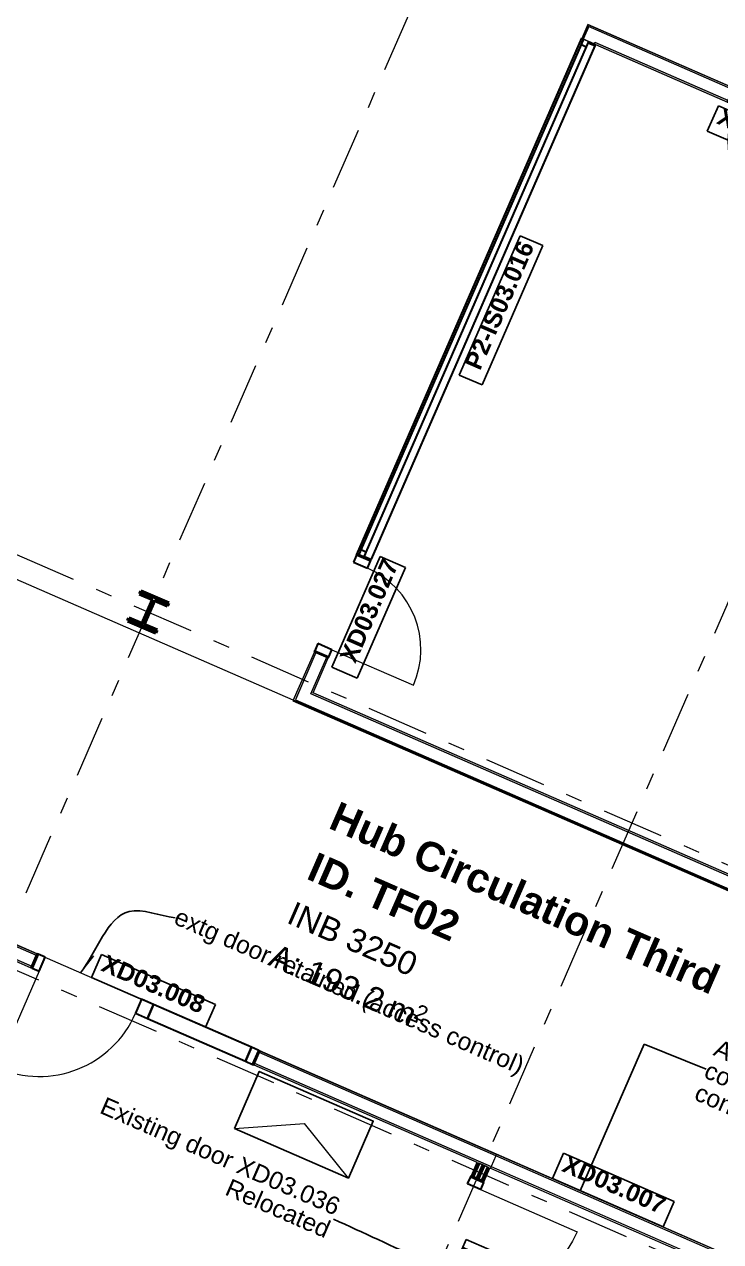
# Model space of a CAD drawing. Header units: millimetres. Extents: x -50172 to 90294, y -80883 to 25069.
# Drawn here: x 31646 to 37585, y -6247 to 4130 of the extents above; entities that cross this region are included whole.
import ezdxf
from ezdxf.enums import TextEntityAlignment as Align

# ---------------------------------------------------------------- set-up
doc = ezdxf.new("R2010")
doc.units = ezdxf.units.MM
doc.header["$MEASUREMENT"] = 0
doc.linetypes.add('Double Dashed', pattern=[1093.611073, 529.166651, -211.666656, 141.111112, -211.666656])
for name, color, linetype in [('A-05-M_Gross_Int_Circulation', 7, 'Continuous'), ('A-15-M_Column_Int', 7, 'Continuous'), ('A-15-MG_Structural_Grid', 7, 'Continuous'), ('A-25-M_Wall_Int', 7, 'Continuous'), ('ArchiCAD Door Markers', 7, 'Continuous'), ('ArchiCAD Doors', 7, 'Continuous'), ('ArchiCAD Window Markers', 7, 'Continuous'), ('ArchiCAD Windows', 7, 'Continuous'), ('New_A-25-M_Wall_Int', 7, 'Continuous'), ('New_ArchiCAD Door Markers', 7, 'Continuous'), ('New_ArchiCAD Doors', 7, 'Continuous')]:
    doc.layers.add(name, color=color, linetype=linetype)
for name, color, linetype, lineweight, true_color in [('A-05-M_Gross_Int_Circulation_Pen_No__74', 7, 'Continuous', 20, 0x606060), ('A-15-M_Column_Int_Pen_No__28', 7, 'Continuous', 50, 0x2a2a2a), ('A-15-MG_Structural_Grid_Pen_No__163', 7, 'Continuous', 0, 0x750077), ('A-25-M_Wall_Int_Pen_No__107', 7, 'Continuous', 15, 0xa6a6a6), ('A-95-P_Text_1_50_GA_Pen_No__46', 7, 'Continuous', 35, 0x444444), ('ArchiCAD Doors_Pen_No__23', 7, 'Continuous', 30, 0x2a2a2a), ('ArchiCAD Doors_Pen_No__43', 7, 'Continuous', 30, 0x444444), ('ArchiCAD Doors_Pen_No__63', 7, 'Continuous', 20, 0x606060), ('ArchiCAD Windows_Pen_No__43', 7, 'Continuous', 30, 0x444444), ('New_ArchiCAD Doors_Pen_No__23', 7, 'Continuous', 30, 0x2a2a2a), ('New_ArchiCAD Doors_Pen_No__43', 7, 'Continuous', 30, 0x444444), ('New_ArchiCAD Doors_Pen_No__63', 7, 'Continuous', 20, 0x606060)]:
    doc.layers.add(name, color=color, linetype=linetype, lineweight=lineweight, true_color=true_color)
for name, color, linetype, lineweight in [('A-25-M_Wall_Int_Pen_No__1', 7, 'Continuous', 13), ('A-35-M_FFE_Loose_SIEMENS P2_Pen_No__5', 7, 'Continuous', 25), ('A-35-M_FFE_Loose_SIEMENS P2_Pen_No__9', 7, 'Continuous', 13), ('A-95-P_Text_1_50_GA_Pen_No__1', 7, 'Continuous', 13), ('A-95-P_Text_1_50_GA_Pen_No__85', 8, 'Continuous', 20), ('ArchiCAD Door Markers_Pen_No__1', 7, 'Continuous', 13), ('ArchiCAD Door Markers_Pen_No__5', 7, 'Continuous', 25), ('ArchiCAD Doors_Pen_No__1', 7, 'Continuous', 13), ('ArchiCAD Doors_Pen_No__3', 7, 'Continuous', 18), ('ArchiCAD Window Markers_Pen_No__1', 7, 'Continuous', 13), ('ArchiCAD Window Markers_Pen_No__5', 7, 'Continuous', 25), ('ArchiCAD Windows_Pen_No__1', 7, 'Continuous', 13), ('ArchiCAD Zone Stamps_Pen_No__9', 7, 'Continuous', 13), ('New_A-25-M_Wall_Int_Pen_No__1', 7, 'Continuous', 13), ('New_A-95-P_Text_1_50_GA_Pen_No__1', 7, 'Continuous', 13), ('New_A-95-P_Text_1_50_GA_Pen_No__85', 8, 'Continuous', 20), ('New_ArchiCAD Door Markers_Pen_No__1', 7, 'Continuous', 13), ('New_ArchiCAD Door Markers_Pen_No__5', 7, 'Continuous', 25), ('New_ArchiCAD Doors_Pen_No__1', 7, 'Continuous', 13), ('New_ArchiCAD Doors_Pen_No__3', 7, 'Continuous', 18)]:
    doc.layers.add(name, color=color, linetype=linetype, lineweight=lineweight)
doc.styles.add('GENERATED_STYLE_1', font='')
doc.styles.add('GENERATED_STYLE_2', font='')
doc.styles.add('GENERATED_STYLE_3', font='')
doc.styles.add('GENERATED_STYLE_4', font='')
doc.styles.get('GENERATED_STYLE_1').set_extended_font_data('Arial', bold=True)
doc.styles.get('GENERATED_STYLE_2').set_extended_font_data('Swis721 BT', bold=True)
doc.styles.get('GENERATED_STYLE_3').set_extended_font_data('Arial')
doc.styles.get('GENERATED_STYLE_4').set_extended_font_data('Swis721 BT')
doc.dimstyles.new('GENERATED_STYLE__3', dxfattribs={"dimtxt": 0.18, "dimasz": 182.4, "dimexe": 0.18, "dimexo": 0.0625, "dimgap": 0.09, "dimtad": 0, "dimtih": 1, "dimtoh": 1, "dimdec": 4, "dimzin": 0, "dimdsep": 46, "dimcen": 0.09, "dimadec": 0, "dimazin": 0, "dimtfac": 1, "dimtdec": 4, "dimtmove": 0, "dimatfit": 3, "dimldrblk": 'ARROWHEAD_5', "dimfxl": 1, "dimtolj": 1, "dimtzin": 0, "dimarcsym": 0})

# ---------------------------------------------------------------- blocks, each defined once
blk = doc.blocks.new('Hub Circulation Third_INB 3250_6_1', base_point=(35476, -4185))
at = {"layer": 'A-05-M_Gross_Int_Circulation_Pen_No__74', "linetype": 'Continuous'}
for p, q in [((36452, 4130), (46751, -361)), ((33939, -1631), (25897, 1870)), ((21213, 804), (47957, -10858)), ((44237, -6127), (33939, -1631))]:
    blk.add_line(p, q, dxfattribs=at)
at = {"layer": 'ArchiCAD Zone Stamps_Pen_No__9'}
for tag, height, style, p in [('ROOM_NAME', 250, 'GENERATED_STYLE_1', (34329, -2488)), ('zoneNameLine2', 250, 'GENERATED_STYLE_1', (34141, -2920)), ('ROOM_NUMBER', 200, 'GENERATED_STYLE_3', (33952, -3341)), ('measuredAreaCode', 200, 'GENERATED_STYLE_3', (33795, -3701)), ('DUMMY_649', 200, 'GENERATED_STYLE_3', (34103, -3835)), ('DUMMY_650', 200, 'GENERATED_STYLE_3', (34732, -4109)), ('DUMMY_651', 133, 'GENERATED_STYLE_3', (35011, -4216))]:
    blk.add_attdef(tag, text='', height=height, rotation=336.4404, dxfattribs=dict(at, style=style)).set_placement(p, align=Align.TOP_LEFT)
blk = doc.blocks.new('Door with Sidelight on Side 2 19_3')
at = {"layer": 'ArchiCAD Doors_Pen_No__1', "linetype": 'Continuous'}
for p, q in [((-1036, 0), (-1036, -15)), ((1036, 0), (1036, -15)), ((-1036, -15), (-1036, -115)), ((1036, -15), (1036, -115)), ((-1036, -115), (-1036, -130)), ((1036, -115), (1036, -130))]:
    blk.add_line(p, q, dxfattribs=at)
at = {"layer": 'ArchiCAD Doors_Pen_No__23', "linetype": 'Continuous'}
for p, q in [((-1026, 0), (-1036, 0)), ((-1036, 0), (-1036, -130)), ((-960, 0), (-1026, 0)), ((-1026, 0), (-1026, -130)), ((-48, 0), (-960, 0)), ((-960, 0), (-960, -130)), ((-960, -130), (-960, 0)), ((-48, -130), (-48, 0)), ((64, 0), (-48, 0)), ((-48, 0), (-48, -130)), ((64, -130), (64, 0)), ((1026, 0), (960, 0)), ((960, 0), (960, -130)), ((1026, 0), (1036, 0)), ((1026, -130), (1026, 0)), ((1036, 0), (1036, -130)), ((-1026, -130), (-1036, -130)), ((-1026, -130), (-960, -130)), ((-960, -130), (-48, -130)), ((-48, -130), (64, -130)), ((960, -130), (1026, -130)), ((1026, -130), (1036, -130))]:
    blk.add_line(p, q, dxfattribs=at)
at = {"layer": 'ArchiCAD Doors_Pen_No__3', "linetype": 'Continuous'}
blk.add_line((960, 0), (960, 897), dxfattribs=at)
at = {"layer": 'ArchiCAD Doors_Pen_No__63', "linetype": 'Continuous'}
blk.add_arc((960, 0), 897, 90, 180, dxfattribs=at)
blk = doc.blocks.new('Door Stamp 17_8')
at = {"layer": 'ArchiCAD Door Markers_Pen_No__5', "linetype": 'Continuous'}
for p, q in [((530, -130), (-530, -130)), ((-530, -130), (-530, -342)), ((530, -130), (-530, -130)), ((530, -342), (530, -130)), ((-530, -342), (530, -342))]:
    blk.add_line(p, q, dxfattribs=at)
at = {"layer": 'ArchiCAD Door Markers_Pen_No__1', "style": 'GENERATED_STYLE_2'}
blk.add_attdef('AC_WIDO_ID', text='', height=150, rotation=180, dxfattribs=at).set_placement((471, -85), align=Align.BOTTOM_LEFT)
blk = doc.blocks.new('Simple Door Opening_4')
at = {"layer": 'ArchiCAD Doors_Pen_No__1', "linetype": 'Continuous'}
for p, q in [((-1036, 0), (-1036, -15)), ((1036, 0), (1036, -15)), ((-1036, -15), (-1036, -115)), ((1036, -15), (1036, -115)), ((-1036, -115), (-1036, -130)), ((1036, -115), (1036, -130))]:
    blk.add_line(p, q, dxfattribs=at)
blk = doc.blocks.new('Door Stamp 17_10')
at = {"layer": 'ArchiCAD Door Markers_Pen_No__5', "linetype": 'Continuous'}
for p, q in [((515, -130), (-515, -130)), ((-515, -130), (-515, -366)), ((515, -130), (-515, -130)), ((515, -366), (515, -130)), ((-515, -366), (515, -366))]:
    blk.add_line(p, q, dxfattribs=at)
at = {"layer": 'ArchiCAD Door Markers_Pen_No__1', "style": 'GENERATED_STYLE_1'}
blk.add_attdef('AC_WIDO_ID', text='', height=150, rotation=180, dxfattribs=at).set_placement((457, -81), align=Align.BOTTOM_LEFT)
blk = doc.blocks.new('Wall_13_1', base_point=(47957, -10858))
at = {"layer": 'A-25-M_Wall_Int_Pen_No__107', "linetype": 'Continuous'}
for points in [[(30735, -3348), (30729, -3362), (31749, -3807), (31755, -3793)], [(30689, -3453), (30683, -3467), (31703, -3912), (31709, -3898)], [(33655, -4621), (33649, -4635), (35667, -5515), (35673, -5501)], [(33609, -4727), (33603, -4741), (35621, -5620), (35627, -5607)]]:
    blk.add_hatch(color=256, dxfattribs=at).paths.add_polyline_path(points)
at = {"layer": 'A-25-M_Wall_Int_Pen_No__1', "linetype": 'Continuous'}
for p, q in [((31749, -3807), (30729, -3362)), ((30689, -3453), (31709, -3898)), ((31709, -3898), (31749, -3807)), ((31749, -3807), (31755, -3793)), ((31703, -3912), (31709, -3898)), ((33609, -4727), (33649, -4635)), ((33649, -4635), (33655, -4621)), ((35667, -5515), (33649, -4635)), ((33603, -4741), (33609, -4727)), ((33609, -4727), (35627, -5607))]:
    blk.add_line(p, q, dxfattribs=at)
at = {"layer": 'A-25-M_Wall_Int_Pen_No__1', "linetype": 'Continuous', "flags": 128}
for points in [[(31755, -3793), (30735, -3348)], [(31574, -3856), (31703, -3912)], [(35673, -5501), (33655, -4621)], [(33603, -4741), (35507, -5571)], [(35530, -5581), (35594, -5609)], [(35616, -5619), (35621, -5620)]]:
    blk.add_lwpolyline(points, dxfattribs=at)
at = {"layer": 'ArchiCAD Door Markers'}
ref = blk.add_blockref('Door Stamp 17_8', (32653, -4326), dxfattribs=dict(at, rotation=156.4404149440987))
ref.add_attrib('AC_WIDO_ID', 'XD03.008', dxfattribs={"layer": 'ArchiCAD Door Markers_Pen_No__1', "color": 7, "height": 150, "rotation": 336.4404, "style": 'GENERATED_STYLE_2'}).set_placement((32273, -3974), align=Align.BOTTOM_LEFT)
ref = blk.add_blockref('Door Stamp 17_10', (36571, -6035), dxfattribs=dict(at, rotation=156.4404149440987))
ref.add_attrib('AC_WIDO_ID', 'XD03.007', dxfattribs={"layer": 'ArchiCAD Door Markers_Pen_No__1', "color": 7, "height": 150, "rotation": 336.4404, "style": 'GENERATED_STYLE_1'}).set_placement((36204, -5684), align=Align.BOTTOM_LEFT)
at = {"layer": 'ArchiCAD Doors', "color": 251, "linetype": 'Continuous', "lineweight": 20, "true_color": 0x606060, "zscale": 1000}
for name, p, rotation in [('Door with Sidelight on Side 2 19_3', (32653, -4326), 156.4404149440987), ('Simple Door Opening_4', (36623, -5916), 336.4404149440988)]:
    blk.add_blockref(name, p, dxfattribs=dict(at, rotation=rotation))
blk = doc.blocks.new('Window 19_3')
at = {"layer": 'ArchiCAD Windows_Pen_No__1', "linetype": 'Continuous'}
for p, q in [((-2401, -50), (-2401, 0)), ((2401, -50), (2401, 0))]:
    blk.add_line(p, q, dxfattribs=at)
at = {"layer": 'ArchiCAD Windows_Pen_No__43', "linetype": 'Continuous'}
for p, q in [((-2401, 0), (-2351, 0)), ((-2386, 65), (2386, 65)), ((-2351, 0), (-2351, -50)), ((-2351, 0), (2351, 0)), ((2351, -50), (2351, 0)), ((2351, 0), (2401, 0)), ((-2351, -50), (-2401, -50)), ((-2401, -65), (2401, -65)), ((2351, -50), (-2351, -50)), ((2401, -50), (2351, -50))]:
    blk.add_line(p, q, dxfattribs=at)
blk = doc.blocks.new('Window Stamp 18_2')
at = {"layer": 'ArchiCAD Window Markers_Pen_No__5', "linetype": 'Continuous'}
for p, q in [((648, -190), (-648, -190)), ((-648, -190), (-648, -402)), ((648, -402), (648, -190)), ((-648, -402), (648, -402)), ((-648, -402), (648, -402))]:
    blk.add_line(p, q, dxfattribs=at)
at = {"layer": 'ArchiCAD Window Markers_Pen_No__1', "style": 'GENERATED_STYLE_2'}
blk.add_attdef('AC_WIDO_ID', text='', height=150, dxfattribs=at).set_placement((-589, -357), align=Align.BOTTOM_LEFT)
blk = doc.blocks.new('Door 19')
at = {"layer": 'ArchiCAD Doors_Pen_No__1', "linetype": 'Continuous'}
for p, q in [((-455, 0), (-455, -15)), ((455, 0), (455, -15)), ((-455, -15), (-455, -115)), ((455, -15), (455, -115)), ((-455, -115), (-455, -130)), ((455, -115), (455, -130))]:
    blk.add_line(p, q, dxfattribs=at)
at = {"layer": 'ArchiCAD Doors_Pen_No__43', "linetype": 'Continuous'}
for p, q in [((-445, 0), (-455, 0)), ((-455, 0), (-455, -130)), ((-379, 0), (-445, 0)), ((-445, 0), (-445, -130)), ((-379, -130), (-379, 0)), ((445, 0), (379, 0)), ((379, 0), (379, -130)), ((445, 0), (455, 0)), ((445, -130), (445, 0)), ((455, 0), (455, -130)), ((-445, -130), (-455, -130)), ((-445, -130), (-379, -130)), ((379, -130), (445, -130)), ((445, -130), (455, -130))]:
    blk.add_line(p, q, dxfattribs=at)
at = {"layer": 'ArchiCAD Doors_Pen_No__63', "linetype": 'Continuous'}
blk.add_line((379, 0), (379, 759), dxfattribs=at)
blk.add_arc((379, 0), 759, 90, 180, dxfattribs=at)
blk = doc.blocks.new('Door Stamp 17_6')
at = {"layer": 'ArchiCAD Door Markers_Pen_No__5', "linetype": 'Continuous'}
for p, q in [((515, -190), (-515, -190)), ((-515, -190), (-515, -426)), ((515, -426), (515, -190)), ((-515, -426), (515, -426)), ((-515, -426), (515, -426))]:
    blk.add_line(p, q, dxfattribs=at)
at = {"layer": 'ArchiCAD Door Markers_Pen_No__1', "style": 'GENERATED_STYLE_1'}
blk.add_attdef('AC_WIDO_ID', text='', height=150, dxfattribs=at).set_placement((-457, -377), align=Align.BOTTOM_LEFT)
blk = doc.blocks.new('Wall_52_1', base_point=(33937, -1635))
at = {"layer": 'A-25-M_Wall_Int_Pen_No__107', "linetype": 'Continuous'}
for points in [[(36400, 4011), (36413, 4005), (36459, 4111), (36452, 4130)], [(36519, 3959), (36505, 3965), (36459, 3985), (36453, 3971), (36513, 3945)], [(36505, 3965), (36519, 3959), (36511, 3979)], [(34546, -402), (34543, -410), (34602, -436), (34606, -428)], [(33937, -1635), (33957, -1628), (34133, -1224), (34119, -1218)], [(34089, -1576), (34109, -1568), (34238, -1270), (34225, -1264)]]:
    blk.add_hatch(color=256, dxfattribs=at).paths.add_polyline_path(points)
at = {"layer": 'A-25-M_Wall_Int_Pen_No__1', "linetype": 'Continuous'}
for p, q in [((36459, 4111), (36413, 4005)), ((36400, 4011), (36413, 4005)), ((36413, 4005), (36459, 3985)), ((36459, 3985), (36453, 3971)), ((36453, 3971), (36513, 3945)), ((36505, 3965), (36459, 3985)), ((36505, 3965), (36511, 3979)), ((36519, 3959), (36513, 3945)), ((34543, -410), (34546, -402)), ((34546, -402), (34606, -428)), ((34602, -436), (34606, -428)), ((34133, -1224), (33957, -1628)), ((34133, -1224), (34119, -1218)), ((34225, -1264), (34133, -1224)), ((34089, -1576), (34225, -1264)), ((34238, -1270), (34225, -1264))]:
    blk.add_line(p, q, dxfattribs=at)
at = {"layer": 'A-25-M_Wall_Int_Pen_No__1', "linetype": 'Continuous', "flags": 128}
for points in [[(36452, 4130), (36400, 4011)], [(34119, -1218), (33937, -1635)], [(34109, -1568), (34238, -1270)]]:
    blk.add_lwpolyline(points, dxfattribs=at)
at = {"layer": 'ArchiCAD Door Markers'}
ref = blk.add_blockref('Door Stamp 17_6', (34301, -801), dxfattribs=dict(at, rotation=66.44041318455695))
ref.add_attrib('AC_WIDO_ID', 'XD03.027', dxfattribs={"layer": 'ArchiCAD Door Markers_Pen_No__1', "color": 7, "height": 150, "rotation": 66.4404, "style": 'GENERATED_STYLE_1'}).set_placement((34509, -1342), align=Align.BOTTOM_LEFT)
at = {"layer": 'ArchiCAD Doors', "color": 251, "linetype": 'Continuous', "lineweight": 20, "true_color": 0x606060, "zscale": 1000, "rotation": 246.440413184557}
blk.add_blockref('Door 19', (34420, -853), dxfattribs=at)
at = {"layer": 'ArchiCAD Window Markers'}
ref = blk.add_blockref('Window Stamp 18_2', (35440, 1811), dxfattribs=dict(at, rotation=66.44041318455695))
ref.add_attrib('AC_WIDO_ID', 'P2-IS03.016', dxfattribs={"layer": 'ArchiCAD Window Markers_Pen_No__1', "color": 7, "height": 150, "rotation": 66.4404, "style": 'GENERATED_STYLE_2'}).set_placement((35573, 1155), align=Align.BOTTOM_LEFT)
at = {"layer": 'ArchiCAD Windows', "color": 251, "linetype": 'Continuous', "lineweight": 20, "true_color": 0x606060, "xscale": -0.9999999999999999, "zscale": 1000, "rotation": 246.440413184557}
blk.add_blockref('Window 19_3', (35500, 1785), dxfattribs=at)
blk = doc.blocks.new('Wall_53_1', base_point=(36452, 4130))
at = {"layer": 'A-25-M_Wall_Int_Pen_No__107', "linetype": 'Continuous'}
for points in [[(37697, 3587), (36452, 4130), (36459, 4111), (37691, 3573)], [(36511, 3979), (36519, 3959), (37645, 3468), (37651, 3482)], [(38532, 3223), (38526, 3210), (46731, -369), (46751, -361)], [(38480, 3104), (46580, -428), (46600, -420), (38486, 3118)]]:
    blk.add_hatch(color=256, dxfattribs=at).paths.add_polyline_path(points)
at = {"layer": 'A-25-M_Wall_Int_Pen_No__1', "linetype": 'Continuous'}
for p, q in [((37691, 3573), (36459, 4111)), ((36511, 3979), (37651, 3482)), ((37651, 3482), (37691, 3573)), ((37691, 3573), (37697, 3587)), ((37645, 3468), (37651, 3482)), ((38526, 3210), (38532, 3223)), ((38480, 3104), (38486, 3118)), ((38486, 3118), (38526, 3210)), ((38486, 3118), (46600, -420)), ((46731, -369), (38526, 3210))]:
    blk.add_line(p, q, dxfattribs=at)
at = {"layer": 'A-25-M_Wall_Int_Pen_No__1', "linetype": 'Continuous', "flags": 128}
for points in [[(37697, 3587), (36452, 4130)], [(36519, 3959), (37645, 3468)], [(46751, -361), (38532, 3223)], [(38480, 3104), (46580, -428)]]:
    blk.add_lwpolyline(points, dxfattribs=at)
at = {"layer": 'ArchiCAD Door Markers'}
ref = blk.add_blockref('Door Stamp 17_6', (38114, 3405), dxfattribs=dict(at, rotation=336.4404035446305))
ref.add_attrib('AC_WIDO_ID', 'XD03.028', dxfattribs={"layer": 'ArchiCAD Door Markers_Pen_No__1', "color": 7, "height": 150, "rotation": 336.4404, "style": 'GENERATED_STYLE_1'}).set_placement((37525, 3247), align=Align.BOTTOM_LEFT)
at = {"layer": 'ArchiCAD Doors', "color": 251, "linetype": 'Continuous', "lineweight": 20, "true_color": 0x606060, "xscale": -1, "zscale": 1000, "rotation": 156.4404035446305}
blk.add_blockref('Door 19', (38062, 3286), dxfattribs=at)
blk = doc.blocks.new('Wall_59_1', base_point=(33937, -1635))
at = {"layer": 'A-25-M_Wall_Int_Pen_No__107', "linetype": 'Continuous'}
for points in [[(33937, -1635), (44237, -6127), (44229, -6107), (33957, -1628)], [(44170, -5955), (34109, -1568), (34089, -1576), (44178, -5975)]]:
    blk.add_hatch(color=256, dxfattribs=at).paths.add_polyline_path(points)
at = {"layer": 'A-25-M_Wall_Int_Pen_No__1', "linetype": 'Continuous'}
for p, q in [((33957, -1628), (44229, -6107)), ((44178, -5975), (34089, -1576))]:
    blk.add_line(p, q, dxfattribs=at)
at = {"layer": 'A-25-M_Wall_Int_Pen_No__1', "linetype": 'Continuous', "flags": 128}
for points in [[(33937, -1635), (44237, -6127)], [(39243, -3807), (34109, -1568)], [(39348, -3853), (39257, -3813)], [(42488, -5222), (39362, -3859)], [(42593, -5268), (42502, -5228)], [(44170, -5955), (42607, -5274)]]:
    blk.add_lwpolyline(points, dxfattribs=at)
blk = doc.blocks.new('*X402')
at = {"layer": 'A-25-M_Wall_Int_Pen_No__107', "linetype": 'Continuous'}
blk.add_hatch(color=256, dxfattribs=at).paths.add_polyline_path([(32584, -12391), (32035, -13650), (32058, -13660), (32607, -12401)])
blk = doc.blocks.new('*X403')
at = {"layer": 'A-25-M_Wall_Int_Pen_No__107', "linetype": 'Continuous'}
blk.add_hatch(color=256, dxfattribs=at).paths.add_polyline_path([(33528, -10226), (33245, -10876), (33268, -10886), (33551, -10236)])
blk = doc.blocks.new('*X404')
at = {"layer": 'A-25-M_Wall_Int_Pen_No__107', "linetype": 'Continuous'}
blk.add_hatch(color=256, dxfattribs=at).paths.add_polyline_path([(34697, -7546), (34332, -8384), (34354, -8394), (34720, -7556)])
blk = doc.blocks.new('*X405')
at = {"layer": 'A-25-M_Wall_Int_Pen_No__107', "linetype": 'Continuous'}
blk.add_hatch(color=256, dxfattribs=at).paths.add_polyline_path([(35550, -5590), (35500, -5703), (35523, -5713), (35573, -5600)])
blk = doc.blocks.new('Door with Sidelight on Side 2 19_5')
at = {"layer": 'New_ArchiCAD Doors_Pen_No__1', "linetype": 'Continuous'}
for p, q in [((-827, 0), (-827, -13)), ((826, 0), (826, -13)), ((-827, -13), (-827, -25)), ((-827, -25), (-827, -48)), ((-827, -48), (-827, -73)), ((-827, -73), (-827, -94)), ((-827, -94), (-827, -106)), ((826, -13), (826, -25)), ((826, -25), (826, -48)), ((826, -48), (826, -73)), ((826, -73), (826, -94)), ((826, -94), (826, -106)), ((-827, -106), (-827, -119)), ((826, -106), (826, -119))]:
    blk.add_line(p, q, dxfattribs=at)
at = {"layer": 'New_ArchiCAD Doors_Pen_No__43', "linetype": 'Continuous'}
for p, q in [((-820, 0), (-827, 0)), ((-827, 0), (-827, -119)), ((-754, 0), (-820, 0)), ((-820, 0), (-820, -119)), ((-212, 0), (-754, 0)), ((-754, 0), (-754, -119)), ((-754, -119), (-754, 0)), ((-212, -119), (-212, 0)), ((-146, 0), (-212, 0)), ((-212, 0), (-212, -119)), ((-146, -119), (-146, 0)), ((820, 0), (754, 0)), ((754, 0), (754, -119)), ((820, 0), (826, 0)), ((820, -119), (820, 0)), ((826, 0), (826, -119)), ((-820, -119), (-827, -119)), ((-820, -119), (-754, -119)), ((-754, -119), (-212, -119)), ((-212, -119), (-146, -119)), ((754, -119), (820, -119)), ((820, -119), (826, -119))]:
    blk.add_line(p, q, dxfattribs=at)
at = {"layer": 'New_ArchiCAD Doors_Pen_No__63', "linetype": 'Continuous'}
blk.add_line((754, 0), (754, 900), dxfattribs=at)
blk.add_arc((754, 0), 900, 90, 180, dxfattribs=at)
blk = doc.blocks.new('Door Stamp 17')
at = {"layer": 'New_ArchiCAD Door Markers_Pen_No__5', "linetype": 'Continuous'}
for p, q in [((724, -150), (-253, -150)), ((-253, -150), (-253, -362)), ((724, -362), (724, -150)), ((-253, -362), (724, -362)), ((-253, -362), (724, -362))]:
    blk.add_line(p, q, dxfattribs=at)
at = {"layer": 'New_ArchiCAD Door Markers_Pen_No__1', "style": 'GENERATED_STYLE_2'}
blk.add_attdef('AC_WIDO_ID', text='', height=150, dxfattribs=at).set_placement((-194, -317), align=Align.BOTTOM_LEFT)
blk = doc.blocks.new('Door with Sidelight on Side 2 19_6')
at = {"layer": 'New_ArchiCAD Doors_Pen_No__1', "linetype": 'Continuous'}
for p, q in [((-1005, -13), (-1005, 0)), ((1005, -13), (1005, 0)), ((-1005, -25), (-1005, -13)), ((-1005, -47), (-1005, -25)), ((-1005, -72), (-1005, -47)), ((-1005, -94), (-1005, -72)), ((-1005, -106), (-1005, -94)), ((1005, -25), (1005, -13)), ((1005, -47), (1005, -25)), ((1005, -72), (1005, -47)), ((1005, -94), (1005, -72)), ((1005, -106), (1005, -94)), ((-1005, -119), (-1005, -106)), ((1005, -119), (1005, -106))]:
    blk.add_line(p, q, dxfattribs=at)
at = {"layer": 'New_ArchiCAD Doors_Pen_No__23', "linetype": 'Continuous'}
for p, q in [((-995, 0), (-1005, 0)), ((-1005, 0), (-1005, -119)), ((-929, 0), (-995, 0)), ((-995, 0), (-995, -119)), ((-83, 0), (-929, 0)), ((-929, 0), (-929, -119)), ((-929, -119), (-929, 0)), ((-83, -119), (-83, 0)), ((29, 0), (-83, 0)), ((-83, 0), (-83, -119)), ((29, -119), (29, 0)), ((995, 0), (929, 0)), ((929, 0), (929, -119)), ((995, 0), (1005, 0)), ((995, -119), (995, 0)), ((1005, 0), (1005, -119)), ((-995, -119), (-1005, -119)), ((-995, -119), (-929, -119)), ((-929, -119), (-83, -119)), ((-83, -119), (29, -119)), ((929, -119), (995, -119)), ((995, -119), (1005, -119))]:
    blk.add_line(p, q, dxfattribs=at)
at = {"layer": 'New_ArchiCAD Doors_Pen_No__3', "linetype": 'Continuous'}
blk.add_line((929, 0), (929, 900), dxfattribs=at)
at = {"layer": 'New_ArchiCAD Doors_Pen_No__63', "linetype": 'Continuous'}
blk.add_arc((929, 0), 900, 90, 180, dxfattribs=at)
blk = doc.blocks.new('Door Stamp 17_2')
at = {"layer": 'New_ArchiCAD Door Markers_Pen_No__5', "linetype": 'Continuous'}
for p, q in [((489, -179), (-489, -179)), ((-489, -179), (-489, -391)), ((489, -391), (489, -179)), ((-489, -391), (489, -391)), ((-489, -391), (489, -391))]:
    blk.add_line(p, q, dxfattribs=at)
at = {"layer": 'New_ArchiCAD Door Markers_Pen_No__1', "style": 'GENERATED_STYLE_2'}
blk.add_attdef('AC_WIDO_ID', text='', height=150, dxfattribs=at).set_placement((-430, -346), align=Align.BOTTOM_LEFT)
blk = doc.blocks.new('Door with Sidelight on Side 2 19_7')
at = {"layer": 'New_ArchiCAD Doors_Pen_No__1', "linetype": 'Continuous'}
for p, q in [((-1005, 0), (-1005, -13)), ((1005, 0), (1005, -13)), ((-1005, -13), (-1005, -25)), ((-1005, -25), (-1005, -47.5)), ((-1005, -47.5), (-1005, -72.5)), ((-1005, -72.5), (-1005, -94.5)), ((-1005, -94.5), (-1005, -106.5)), ((1005, -13), (1005, -25)), ((1005, -25), (1005, -47.5)), ((1005, -47.5), (1005, -72.5)), ((1005, -72.5), (1005, -94.5)), ((1005, -94.5), (1005, -106.5)), ((-1005, -106.5), (-1005, -119)), ((1005, -106.5), (1005, -119))]:
    blk.add_line(p, q, dxfattribs=at)
at = {"layer": 'New_ArchiCAD Doors_Pen_No__23', "linetype": 'Continuous'}
for p, q in [((-995, 0), (-1005, 0)), ((-1005, 0), (-1005, -119)), ((-929, 0), (-995, 0)), ((-995, 0), (-995, -119)), ((-83, 0), (-929, 0)), ((-929, 0), (-929, -119)), ((-929, -119), (-929, 0)), ((-83, -119), (-83, 0)), ((29, 0), (-83, 0)), ((-83, 0), (-83, -119)), ((29, -119), (29, 0)), ((995, 0), (929, 0)), ((929, 0), (929, -119)), ((995, 0), (1005, 0)), ((995, -119), (995, 0)), ((1005, 0), (1005, -119)), ((-995, -119), (-1005, -119)), ((-995, -119), (-929, -119)), ((-929, -119), (-83, -119)), ((-83, -119), (29, -119)), ((929, -119), (995, -119)), ((995, -119), (1005, -119))]:
    blk.add_line(p, q, dxfattribs=at)
at = {"layer": 'New_ArchiCAD Doors_Pen_No__3', "linetype": 'Continuous'}
blk.add_line((929, 0), (929, 900), dxfattribs=at)
at = {"layer": 'New_ArchiCAD Doors_Pen_No__63', "linetype": 'Continuous'}
blk.add_arc((929, 0), 900, 90, 180, dxfattribs=at)
blk = doc.blocks.new('Wall_77_1', base_point=(31993, -13631))
at = {"layer": 'A-25-M_Wall_Int_Pen_No__107', "linetype": 'Continuous'}
for points in [[(35507, -5571), (35458, -5685), (35469, -5690), (35519, -5576)], [(35519, -5576), (35469, -5690), (35480, -5695), (35530, -5581)], [(35594, -5609), (35544, -5722), (35555, -5727), (35605, -5613)], [(35605, -5613), (35555, -5727), (35567, -5732), (35616, -5619)], [(34654, -7527), (34289, -8365), (34300, -8370), (34666, -7532)], [(34666, -7532), (34300, -8370), (34311, -8375), (34677, -7537)], [(34741, -7565), (34375, -8403), (34386, -8408), (34752, -7570)], [(34386, -8408), (34398, -8413), (34763, -7575), (34752, -7570)], [(33486, -10208), (33202, -10857), (33214, -10862), (33497, -10213)], [(33497, -10213), (33214, -10862), (33225, -10867), (33508, -10218)], [(33572, -10245), (33288, -10895), (33299, -10900), (33583, -10250)], [(33299, -10900), (33311, -10905), (33595, -10255), (33583, -10250)], [(32542, -12372), (31993, -13631), (32004, -13636), (32553, -12377)], [(32553, -12377), (32004, -13636), (32015, -13641), (32564, -12382)], [(32628, -12410), (32079, -13669), (32090, -13674), (32639, -12415)], [(32090, -13674), (32102, -13679), (32651, -12420), (32639, -12415)]]:
    blk.add_hatch(color=256, dxfattribs=at).paths.add_polyline_path(points)
at = {"layer": 'A-25-M_Wall_Int_Pen_No__1', "linetype": 'Continuous'}
for p, q in [((35519, -5576), (35469, -5690)), ((35530, -5581), (35480, -5695)), ((35550, -5590), (35500, -5703)), ((35573, -5600), (35523, -5713)), ((35469, -5690), (35458, -5685)), ((35480, -5695), (35469, -5690)), ((35500, -5703), (35480, -5695)), ((35523, -5713), (35500, -5703)), ((35594, -5609), (35544, -5722)), ((35605, -5613), (35555, -5727)), ((35544, -5722), (35523, -5713)), ((35555, -5727), (35544, -5722)), ((35567, -5732), (35555, -5727)), ((34666, -7532), (34300, -8370)), ((34677, -7537), (34311, -8375)), ((34697, -7546), (34332, -8384)), ((34720, -7556), (34354, -8394)), ((34741, -7565), (34375, -8403)), ((34752, -7570), (34386, -8408)), ((34666, -7532), (34654, -7527)), ((34677, -7537), (34666, -7532)), ((34697, -7546), (34677, -7537)), ((34720, -7556), (34697, -7546)), ((34741, -7565), (34720, -7556)), ((34752, -7570), (34741, -7565)), ((34763, -7575), (34752, -7570)), ((34289, -8365), (34300, -8370)), ((34300, -8370), (34311, -8375)), ((34311, -8375), (34332, -8384)), ((34332, -8384), (34354, -8394)), ((34354, -8394), (34375, -8403)), ((34375, -8403), (34386, -8408)), ((34386, -8408), (34398, -8413)), ((33497, -10213), (33214, -10862)), ((33508, -10218), (33225, -10867)), ((33528, -10226), (33245, -10876)), ((33551, -10236), (33268, -10886)), ((33572, -10245), (33288, -10895)), ((33583, -10250), (33299, -10900)), ((33486, -10208), (33497, -10213)), ((33497, -10213), (33508, -10218)), ((33508, -10218), (33528, -10226)), ((33528, -10226), (33551, -10236)), ((33551, -10236), (33572, -10245)), ((33572, -10245), (33583, -10250)), ((33583, -10250), (33595, -10255)), ((33214, -10862), (33202, -10857)), ((33225, -10867), (33214, -10862)), ((33245, -10876), (33225, -10867)), ((33268, -10886), (33245, -10876)), ((33288, -10895), (33268, -10886)), ((33299, -10900), (33288, -10895)), ((33311, -10905), (33299, -10900)), ((32553, -12377), (32004, -13636)), ((32564, -12382), (32015, -13641)), ((32584, -12391), (32035, -13650)), ((32607, -12401), (32058, -13660)), ((32628, -12410), (32079, -13669)), ((32639, -12415), (32090, -13674)), ((32553, -12377), (32542, -12372)), ((32564, -12382), (32553, -12377)), ((32584, -12391), (32564, -12382)), ((32607, -12401), (32584, -12391)), ((32628, -12410), (32607, -12401)), ((32639, -12415), (32628, -12410)), ((32651, -12420), (32639, -12415))]:
    blk.add_line(p, q, dxfattribs=at)
at = {"layer": 'A-25-M_Wall_Int_Pen_No__1', "linetype": 'Continuous', "flags": 128}
for points in [[(35507, -5571), (35458, -5685)], [(35594, -5609), (35530, -5581)], [(35567, -5732), (35616, -5619)], [(34654, -7527), (34289, -8365)], [(34518, -8137), (34763, -7575)], [(34480, -8224), (34508, -8160)], [(34398, -8413), (34471, -8247)], [(33486, -10208), (33202, -10857)], [(33391, -10721), (33595, -10255)], [(33354, -10808), (33382, -10744)], [(33311, -10905), (33344, -10831)], [(32542, -12372), (31993, -13631)], [(32102, -13679), (32651, -12420)], [(31993, -13631), (32102, -13679)]]:
    blk.add_lwpolyline(points, dxfattribs=at)
at = {"layer": 'A-25-M_Wall_Int', "color": 250, "lineweight": 50, "true_color": 0x2a2a2a}
for name in ['*X405', '*X404', '*X403', '*X402']:
    blk.add_blockref(name, (0, 0), dxfattribs=at)
at = {"layer": 'New_ArchiCAD Door Markers'}
ref = blk.add_blockref('Door Stamp 17_2', (35056, -6606), dxfattribs=dict(at, rotation=66.44041489032976))
ref.add_attrib('AC_WIDO_ID', 'ID03.001', dxfattribs={"layer": 'New_ArchiCAD Door Markers_Pen_No__1', "color": 7, "height": 150, "rotation": 66.4404, "style": 'GENERATED_STYLE_2'}).set_placement((35242, -7111), align=Align.BOTTOM_LEFT)
ref = blk.add_blockref('Door Stamp 17_2', (33887, -9287), dxfattribs=dict(at, rotation=66.44041489032976))
ref.add_attrib('AC_WIDO_ID', 'ID03.003', dxfattribs={"layer": 'New_ArchiCAD Door Markers_Pen_No__1', "color": 7, "height": 150, "rotation": 66.4404, "style": 'GENERATED_STYLE_2'}).set_placement((34074, -9792), align=Align.BOTTOM_LEFT)
ref = blk.add_blockref('Door Stamp 17', (32872, -11615), dxfattribs=dict(at, rotation=66.44041489032976))
ref.add_attrib('AC_WIDO_ID', 'ID03.002', dxfattribs={"layer": 'New_ArchiCAD Door Markers_Pen_No__1', "color": 7, "height": 150, "rotation": 66.4404, "style": 'GENERATED_STYLE_2'}).set_placement((33126, -11893), align=Align.BOTTOM_LEFT)
at = {"layer": 'New_ArchiCAD Doors', "color": 251, "linetype": 'Continuous', "lineweight": 20, "true_color": 0x606060, "xscale": -1, "zscale": 1000, "rotation": 246.4404148903298}
for name, p in [('Door with Sidelight on Side 2 19_7', (35165, -6654)), ('Door with Sidelight on Side 2 19_6', (33996, -9334)), ('Door with Sidelight on Side 2 19_5', (32981, -11662))]:
    blk.add_blockref(name, p, dxfattribs=at)
blk = doc.blocks.new('Wall_447_1', base_point=(35673, -5501))
at = {"layer": 'New_A-25-M_Wall_Int_Pen_No__1', "linetype": 'Continuous'}
for p, q in [((37567, -6344), (35667, -5515)), ((35627, -5607), (37527, -6435))]:
    blk.add_line(p, q, dxfattribs=at)
at = {"layer": 'New_A-25-M_Wall_Int_Pen_No__1', "linetype": 'Continuous', "flags": 128}
for points in [[(35667, -5515), (35627, -5607)], [(37573, -6330), (35673, -5501)], [(35621, -5620), (37521, -6449)], [(37527, -6435), (37567, -6344)]]:
    blk.add_lwpolyline(points, dxfattribs=at)
blk = doc.blocks.new('Universal Columns Column 19')
at = {"layer": 'A-15-M_Column_Int', "linetype": 'Continuous', "lineweight": 0, "true_color": 0xffffff}
h = blk.add_hatch(dxfattribs=at)
h.set_pattern_fill('613_01__a5_STUCCO_0001', style=0, pattern_type=2)
h.set_pattern_definition([(286.3, (0, 0), (-3213820, 11866500), [3000, -14992680]), (309.93, (992000, -2522800), (-1760680, 765780), [4670, -4288600]), (111.49, (-168200, -712500), (765800, 1760700), [7100, -2708200]), (111.49, (-238700, -1062700), (765800, 1760700), [7100, -2708200]), (111.49, (-566500, -1578300), (765800, 1760700), [7100, -2708200]), (111.49, (-655700, -1708100), (765800, 1760700), [7100, -2708200]), (111.494, (-465300, -1834400), (765800, 1760700), [7100, -2708200]), (111.494, (-104200, -1931700), (765800, 1760700), [7100, -2708200]), (111.494, (257800, -2002000), (765800, 1760700), [7100, -2708200]), (183.06, (-194600, -886000), (2526450, 994900), [11200, -4282100]), (183.06, (-349700, -1079650), (2526450, 994900), [11200, -4282100]), (183.06, (116350, -2076500), (2526450, 994900), [11200, -4282100]), (111.49, (-350400, -1231700), (765800, 1760700), [7100, -2708200]), (111.49, (-502900, -1720200), (765800, 1760700), [7100, -2708200]), (111.494, (-274000, -1895900), (765800, 1760700), [7100, -2708200]), (111.494, (322000, -2155100), (765800, 1760700), [7100, -2708200]), (48.06, (-367140, -1412600), (765780, 1760680), [10500, -6061050]), (48.06, (-236400, -1671930), (765780, 1760680), [10520, -6061050]), (48.06, (-93300, -549600), (765800, 1760700), [10500, -6061050]), (48.06, (189050, -378800), (765800, 1760700), [10500, -6061050]), (48.06, (50600, -207200), (765800, 1760700), [10500, -6061050]), (48.06, (563700, -450600), (765800, 1760700), [10500, -6061050]), (48.06, (904800, -517960), (765780, 1760680), [10500, -6061050]), (48.06, (1265960, -877540), (765780, 1760680), [10500, -6061050]), (48.06, (1482600, -916100), (765780, 1760680), [10520, -6061050]), (48.06, (1273060, -1199550), (765780, 1760680), [10520, -6061050]), (48.06, (1211900, -1491860), (765780, 1760680), [10520, -6061050]), (48.06, (943500, -1689000), (765780, 1760680), [10520, -6061050]), (48.06, (1016600, -1999200), (765780, 1760680), [10520, -6061050]), (48.06, (801000, -2133260), (765780, 1760680), [10520, -6061050]), (48.06, (807600, -2293060), (765780, 1760680), [10520, -6061050]), (48.06, (630500, -2291960), (765780, 1760680), [10520, -6061050]), (48.06, (151700, -1607900), (765780, 1760680), [10520, -6061050]), (48.06, (70000, -1177460), (765780, 1760680), [10500, -6061050]), (48.06, (631750, -935800), (765780, 1760680), [10500, -6061050]), (48.06, (986700, -1181300), (765780, 1760680), [10500, -6061050]), (48.06, (850600, -1436000), (765780, 1760680), [10520, -6061050]), (48.06, (409300, -1365550), (765780, 1760680), [10500, -6061050]), (48.06, (488700, -1638000), (765780, 1760680), [10520, -6061050]), (48.06, (565600, -1787900), (765780, 1760680), [10520, -6061050]), (48.06, (297900, -886800), (765780, 1760680), [10500, -6061050]), (48.06, (277700, -629950), (765800, 1760700), [10500, -6061050]), (111.494, (551400, -2107800), (765800, 1760700), [7100, -2708200]), (111.494, (998900, -2140500), (765800, 1760700), [7100, -2708200]), (111.49, (707000, -1598400), (765800, 1760700), [7100, -2708200]), (111.494, (1193500, -1658100), (765800, 1760700), [7100, -2708200]), (111.49, (691100, -1191600), (765800, 1760700), [7100, -2708200]), (111.49, (1263300, -1334100), (765800, 1760700), [7100, -2708200]), (111.49, (979600, -866500), (765800, 1760700), [7100, -2708200]), (111.49, (1307600, -730700), (765800, 1760700), [7100, -2708200]), (111.49, (640400, -526600), (765800, 1760700), [7100, -2708200]), (111.49, (694500, -717200), (765800, 1760700), [7100, -2708200]), (111.49, (314700, -283700), (765800, 1760700), [7100, -2708200]), (111.49, (167600, -528500), (765800, 1760700), [7100, -2708200]), (111.49, (12400, -430600), (765800, 1760700), [7100, -2708200]), (111.49, (67100, -748000), (765800, 1760700), [7100, -2708200]), (111.49, (344000, -1091200), (765800, 1760700), [7100, -2708200]), (111.49, (29600, -939300), (765800, 1760700), [7100, -2708200]), (111.49, (438400, -757700), (765800, 1760700), [7100, -2708200]), (111.49, (-42600, -1373600), (765800, 1760700), [7100, -2708200]), (169.023, (65740, -1702860), (-7808487, 1302433), [10530, -17691000]), (169.023, (1133700, -1883880), (-7808487, 1302433), [10530, -17691000]), (169.023, (1445740, -1224800), (-7808487, 1302433), [10530, -17691000]), (169.023, (1047320, -1405880), (-7808487, 1302433), [10530, -17691000]), (169.023, (180300, -1357830), (-7808487, 1302433), [10530, -17691000]), (169.023, (-432670, -1577200), (-7808487, 1302433), [10530, -17691000]), (169.023, (223600, -966600), (-7808487, 1302433), [10530, -17691000]), (169.023, (1136430, -1014340), (-7808487, 1302433), [10530, -17691000]), (169.023, (1524220, -1021000), (-7808487, 1302433), [10530, -17691000]), (169.023, (1135220, -608810), (-7808487, 1302433), [10530, -17691000]), (169.023, (893470, -721350), (-7808487, 1302433), [10530, -17691000]), (169.023, (840820, -1017380), (-7808487, 1302433), [10530, -17691000]), (169.023, (46180, -1841170), (-7808487, 1302433), [10530, -17691000]), (169.023, (407640, -1861700), (-7808487, 1302433), [10530, -17691000]), (169.023, (845750, -1951000), (-7808487, 1302433), [10530, -17691000]), (48.06, (1350950, -1429200), (765780, 1760680), [10520, -6061050]), (48.06, (1140700, -2005970), (765780, 1760680), [10520, -6061050]), (48.06, (978100, -2309850), (765780, 1760680), [10520, -6061050]), (48.06, (198750, -158600), (765800, 1760700), [10500, -6061050]), (48.06, (458460, -261400), (765800, 1760700), [10500, -6061050]), (48.06, (772750, -448730), (765780, 1760680), [10500, -6061050]), (48.06, (1481360, -686060), (765780, 1760680), [10520, -6061050]), (48.06, (1667650, -817700), (765780, 1760680), [10520, -6061050]), (48.06, (1651400, -901750), (765780, 1760680), [10520, -6061050])])
h.paths.add_polyline_path([(-130.65, -138.15), (130.65, -138.15), (130.65, -112.85), (7.65, -112.85), (7.65, 112.85), (130.65, 112.85), (130.65, 138.15), (-130.65, 138.15), (-130.65, 112.85), (-7.65, 112.85), (-7.65, -112.85), (-130.65, -112.85)])
at = {"layer": 'A-15-M_Column_Int_Pen_No__28', "linetype": 'Continuous'}
for p, q in [((130.65, 138.15), (-130.65, 138.15)), ((-130.65, 138.15), (-130.65, 112.85)), ((-130.65, 112.85), (-7.65, 112.85)), ((-7.65, 112.85), (-7.65, -112.85)), ((7.65, -112.85), (7.65, 112.85)), ((7.65, 112.85), (130.65, 112.85)), ((130.65, 112.85), (130.65, 138.15)), ((-7.65, -112.85), (-130.65, -112.85)), ((-130.65, -112.85), (-130.65, -138.15)), ((-130.65, -138.15), (130.65, -138.15)), ((130.65, -112.85), (7.65, -112.85)), ((130.65, -138.15), (130.65, -112.85))]:
    blk.add_line(p, q, dxfattribs=at)
blk = doc.blocks.new('Standard grid marker')
at = {"layer": 'A-15-MG_Structural_Grid_Pen_No__163', "linetype": 'Double Dashed'}
blk.add_line((1000, 0), (29726, 0), dxfattribs=at)
at = {"layer": 'A-15-MG_Structural_Grid_Pen_No__163', "style": 'GENERATED_STYLE_4'}
for tag, p in [('AC_MarkerText_1_0', (-500, 41)), ('AC_MarkerText_1_1', (31226, 41))]:
    blk.add_attdef(tag, text='', height=350, rotation=90, dxfattribs=at).set_placement(p, align=Align.MIDDLE_CENTER)
blk = doc.blocks.new('ARROWHEAD_5')
at = {"color": 0, "linetype": 'Continuous', "lineweight": 0}
blk.add_line((0, 0), (-1, 0), dxfattribs=at)
blk.add_solid([(-1, 0.2679), (0, 0), (-1, -0.2679), (-1, 0.2679)], dxfattribs=at)
blk = doc.blocks.new('Standard grid marker_3')
at = {"layer": 'A-15-MG_Structural_Grid_Pen_No__163', "linetype": 'Double Dashed'}
blk.add_line((1000, 0), (74255, 0), dxfattribs=at)
at = {"layer": 'A-15-MG_Structural_Grid_Pen_No__163', "style": 'GENERATED_STYLE_4'}
for tag, p in [('AC_MarkerText_1_0', (-500, 43)), ('AC_MarkerText_1_1', (75755, 43))]:
    blk.add_attdef(tag, text='', height=350, rotation=360, dxfattribs=at).set_placement(p, align=Align.MIDDLE_CENTER)

msp = doc.modelspace()

# ---------------------------------------------------------------- linework, layer by layer
at = {"layer": 'A-35-M_FFE_Loose_SIEMENS P2_Pen_No__5', "linetype": 'Continuous', "flags": 128}
msp.add_lwpolyline([(33437.8, -5281.7), (34409.8, -5704.5), (34621.2, -5218.5), (33649.2, -4795.7)], close=True, dxfattribs=at)
at = {"layer": 'A-35-M_FFE_Loose_SIEMENS P2_Pen_No__9', "linetype": 'Continuous'}
for p in [(33437.8, -5281.7), (34409.8, -5704.5)]:
    msp.add_line(p, (34034.5, -5238.7), dxfattribs=at)

# ---------------------------------------------------------------- block references
at = {"layer": 'A-05-M_Gross_Int_Circulation', "linetype": 'Continuous'}
ref = msp.add_blockref('Hub Circulation Third_INB 3250_6_1', (35476.1, -4184.6), dxfattribs=at)
ref.add_attrib('ROOM_NAME', 'Hub Circulation Third', dxfattribs={"layer": 'ArchiCAD Zone Stamps_Pen_No__9', "color": 7, "height": 250, "rotation": 336.44041, "style": 'GENERATED_STYLE_1'}).set_placement((34329.2, -2488.1), align=Align.TOP_LEFT)
ref.add_attrib('ROOM_NUMBER', 'INB 3250', dxfattribs={"layer": 'ArchiCAD Zone Stamps_Pen_No__9', "color": 7, "height": 200, "rotation": 336.44041, "style": 'GENERATED_STYLE_3'}).set_placement((33952.4, -3340.9), align=Align.TOP_LEFT)
ref.add_attrib('zoneNameLine2', 'ID. TF02', dxfattribs={"layer": 'ArchiCAD Zone Stamps_Pen_No__9', "color": 7, "height": 250, "rotation": 336.44041, "style": 'GENERATED_STYLE_1'}).set_placement((34140.8, -2920.2), align=Align.TOP_LEFT)
ref.add_attrib('measuredAreaCode', 'A: ', dxfattribs={"layer": 'ArchiCAD Zone Stamps_Pen_No__9', "color": 7, "height": 200, "rotation": 336.44041, "style": 'GENERATED_STYLE_3'}).set_placement((33795.3, -3701), align=Align.TOP_LEFT)
ref.add_attrib('DUMMY_649', '193.2', dxfattribs={"layer": 'ArchiCAD Zone Stamps_Pen_No__9', "color": 7, "height": 200, "rotation": 336.44041, "style": 'GENERATED_STYLE_3'}).set_placement((34102.7, -3835.1), align=Align.TOP_LEFT)
ref.add_attrib('DUMMY_650', ' m', dxfattribs={"layer": 'ArchiCAD Zone Stamps_Pen_No__9', "color": 7, "height": 200, "rotation": 336.44041, "style": 'GENERATED_STYLE_3'}).set_placement((34731.9, -4109.4), align=Align.TOP_LEFT)
ref.add_attrib('DUMMY_651', '2', dxfattribs={"layer": 'ArchiCAD Zone Stamps_Pen_No__9', "color": 7, "height": 133.3, "rotation": 336.44041, "style": 'GENERATED_STYLE_3'}).set_placement((35011.2, -4216), align=Align.TOP_LEFT)
at = {"layer": 'A-15-M_Column_Int', "linetype": 'Continuous', "zscale": 1000, "rotation": 336.440414821721}
msp.add_blockref('Universal Columns Column 19', (32702.9, -879.3), dxfattribs=at)
at = {"layer": 'A-15-MG_Structural_Grid', "color": 8, "linetype": 'Continuous', "lineweight": 15, "zscale": 1000}
for name, p, rotation in [('Standard grid marker', (38389.3, 12161.2), 246.440411583993), ('Standard grid marker_3', (3595.3, 11813.5), 336.440411583993), ('Standard grid marker', (42514.2, 10362.5), 246.440411583993), ('Standard grid marker_3', (2296.2, 8834.4), 336.440411583993)]:
    msp.add_blockref(name, p, dxfattribs=dict(at, rotation=rotation))
at = {"layer": 'A-25-M_Wall_Int', "color": 250, "lineweight": 50, "true_color": 0x2a2a2a}
for name, p in [('Wall_52_1', (33937.4, -1635.4)), ('Wall_53_1', (36451.5, 4130.3)), ('Wall_13_1', (47956.6, -10857.6)), ('Wall_59_1', (33937.4, -1635.4)), ('Wall_77_1', (31992.7, -13631.2))]:
    msp.add_blockref(name, p, dxfattribs=at)
at = {"layer": 'New_A-25-M_Wall_Int', "color": 250, "lineweight": 50, "true_color": 0x2a2a2a}
msp.add_blockref('Wall_447_1', (35672.8, -5501.3), dxfattribs=at)

# ---------------------------------------------------------------- texts
at = {"layer": 'A-95-P_Text_1_50_GA_Pen_No__1', "linetype": 'Continuous', "insert": (32931.1, -3485.4), "char_height": 150, "attachment_point": 4, "rotation": 336.44041, "style": 'GENERATED_STYLE_4'}
msp.add_mtext('\\A1;{\\fSwis721 BT|b0|i0|c0|p34;extg door retained (access control)}', dxfattribs=at)
at = {"layer": 'A-95-P_Text_1_50_GA_Pen_No__46', "linetype": 'Continuous', "insert": (37461, -4775.3), "char_height": 150, "width": 2361.566, "attachment_point": 4, "rotation": 336.44041, "line_spacing_factor": 0.824774, "style": 'GENERATED_STYLE_4'}
msp.add_mtext('\\A1;{\\fSwis721 BT|b0|i0|c0|p34;Access required from corridor side to demolish, construct + finish }', dxfattribs=at)
at = {"layer": 'New_A-95-P_Text_1_50_GA_Pen_No__1', "linetype": 'Continuous', "insert": (34284.1, -6055.1), "char_height": 150, "width": 2390.224, "attachment_point": 6, "rotation": 336.44041, "line_spacing_factor": 0.844702, "style": 'GENERATED_STYLE_4'}
msp.add_mtext('\\A1;{\\fSwis721 BT|b0|i0|c0|p34;Existing door XD03.036 Relocated }', dxfattribs=at)

# ---------------------------------------------------------------- leaders
at = {"layer": 'A-95-P_Text_1_50_GA_Pen_No__85', "linetype": 'Continuous', "path_type": 1, "annotation_type": 0, "has_hookline": 1, "hookline_direction": 0, "text_width": 4157.1, "horizontal_direction": (0.916645, -0.399703, 0)}
msp.add_leader([(32124.5, -3954), (32539.9, -3433.6), (32931.1, -3485.3)], dimstyle='GENERATED_STYLE__3', dxfattribs=at)
at = {"layer": 'A-95-P_Text_1_50_GA_Pen_No__85', "linetype": 'Continuous', "annotation_type": 0, "has_hookline": 1, "hookline_direction": 0, "text_width": 2107.1, "horizontal_direction": (0.916645, -0.399703, 0)}
msp.add_leader([(36386.5, -5812.5), (36931.2, -4563.4), (37460.9, -4775.3)], dimstyle='GENERATED_STYLE__3', dxfattribs=at)
at = {"layer": 'New_A-95-P_Text_1_50_GA_Pen_No__85', "linetype": 'Continuous', "path_type": 1, "annotation_type": 0, "has_hookline": 1, "hookline_direction": 1, "text_width": 2264.3, "horizontal_direction": (0.916645, -0.399703, 0)}
msp.add_leader([(35043.3, -6404.5), (34284.2, -6055.2)], dimstyle='GENERATED_STYLE__3', dxfattribs=at)

doc.saveas('drawing.dxf')
